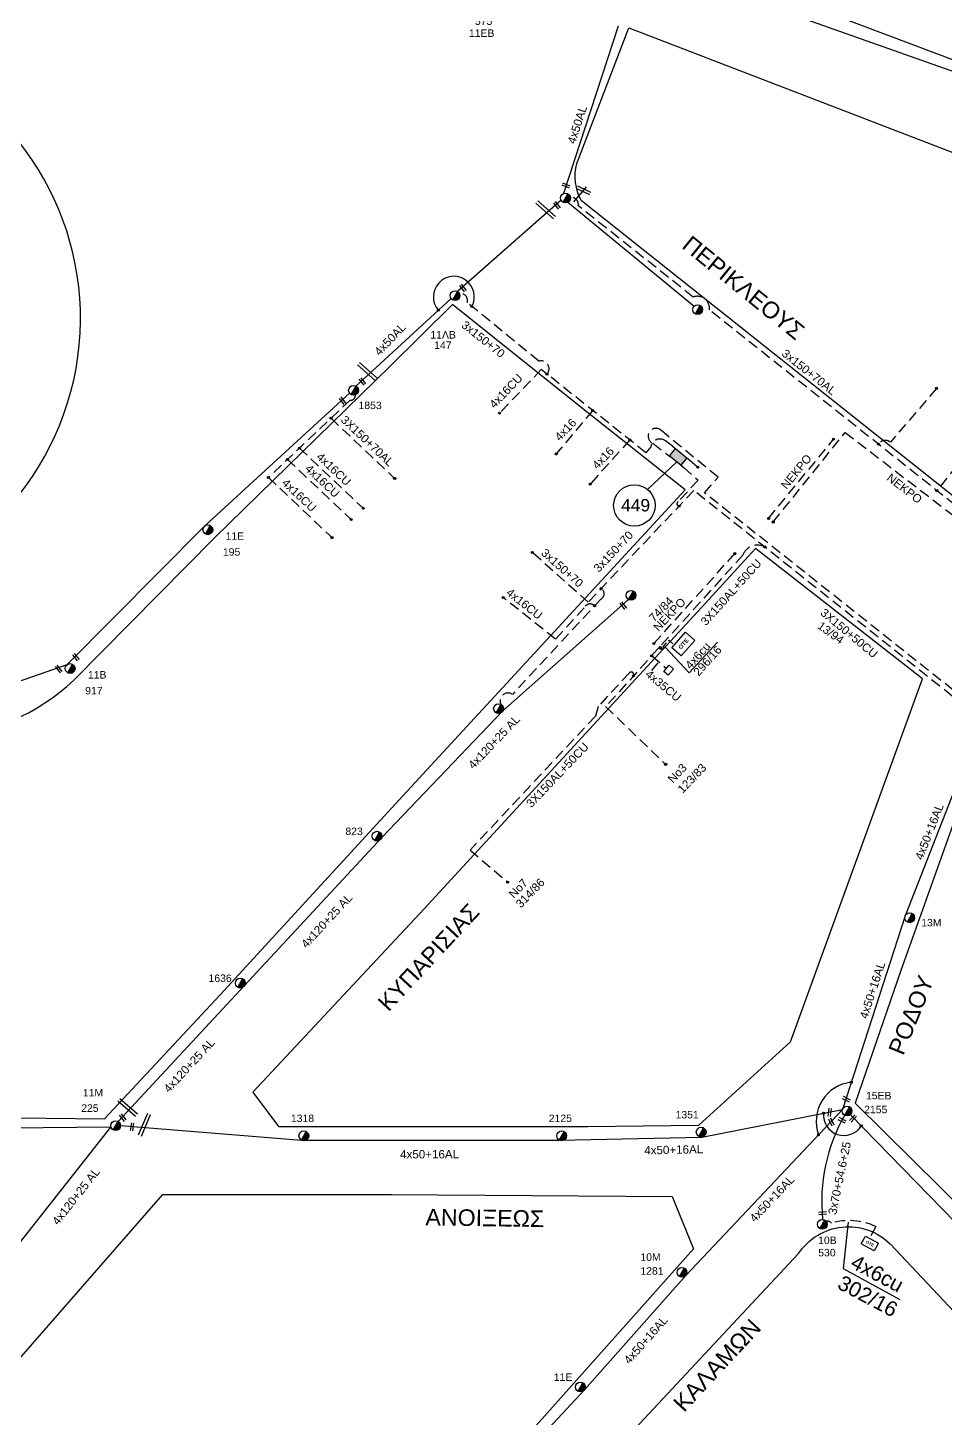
# Model space of a CAD drawing. Header units: millimetres. Extents: x -2591 to -1162, y 241 to 765.
# Drawn here: x -1464.6 to -1354, y 404.3 to 571.9 of the extents above; entities that cross this region are included whole.
import ezdxf
from ezdxf.enums import TextEntityAlignment as Align

# ---------------------------------------------------------------- set-up
doc = ezdxf.new("R2010")
doc.units = ezdxf.units.MM
doc.linetypes.add('DASHED', pattern=[19.05, 12.7, -6.35])
for name, color, linetype in [('2x13', 7, 'Continuous'), ('3x150+70', 7, 'Continuous'), ('3X150+70AL', 7, 'Continuous'), ('3x150AL+50CU', 7, 'Continuous'), ('3x95AL+35CU', 7, 'DASHED'), ('4x16', 7, 'Continuous'), ('4x16CU', 7, 'Continuous'), ('4x35CU', 7, 'DASHED'), ('4x50', 7, 'Continuous'), ('4x50+16_5', 7, 'Continuous'), ('4x50+16AL', 7, 'Continuous'), ('Link Box 4 Διευθύνσεων', 7, 'Continuous'), ('Pillar OTE', 7, 'Continuous'), ('TEXT ΚΑΛΩΔΙΩΝ', 7, 'Continuous'), ('Άγνωστα', 7, 'Continuous'), ('ΑΓΝΩΣΤΟ ΕΝΑΕΡΙΟ ΚΑΛΩΔΙΟ', 7, 'Continuous'), ('ΑΓΝΩΣΤΟ ΥΠΟΓΕΙΟ ΚΑΛΩΔΙΟ', 7, 'DASHED'), ('Γυμνά εναέρια ΧΤ (3Φ) 4x50AL', 7, 'Continuous'), ('Επιγραφές - Σχήματα', 7, 'Continuous'), ('Επιτοίχιο Κουτί', 7, 'Continuous'), ('Μηχανική τομή', 7, 'Continuous'), ('ΝΕΚΡΟ', 7, 'DASHED'), ('Στύλος ΦΜ', 7, 'Continuous'), ('Στύλος ΦΜ @ 1', 7, 'Continuous'), ('Συνδέσεις', 7, 'Continuous'), ('Συνεστραμμένα ΧΤ   3x70+54.6+25 AL', 7, 'SYN_LINE'), ('Συνεστραμμένα ΧΤ   4x120+25 AL', 7, 'SYN_LINE'), ('Τομή', 7, 'Continuous'), ('ΥΠΟΒΑΘΡΟ ΔΕΗ', 7, 'Continuous'), ('Υπόβαθρο ΔΕΗ', 7, 'Continuous'), ('Υπόγεια καλώδια Παροχών ΧΤ   4x50AL', 7, 'DASHED'), ('Υπόγεια καλώδια Παροχών ΧΤ   4x6', 7, 'DASHED')]:
    doc.layers.add(name, color=color, linetype=linetype)
doc.styles.add('arial', font='arial.ttf')
doc.styles.get("Standard").update_dxf_attribs({"font": 'arial.ttf'})
doc.linetypes.add('SYN_LINE', pattern='A,0.5,-0.0001,["/\\/\\/\\/",Standard,S=0.1,R=0,X=0,Y=-0.05],-0.25', length=0.7501)
doc.dimstyles.new('ISO-25', dxfattribs={"dimtxt": 2.5, "dimasz": 2.5, "dimexe": 1.25, "dimexo": 0.625, "dimtad": 1, "dimtxsty": 'Standard', "dimcen": 2.5, "dimadec": 0, "dimazin": 0, "dimtfac": 1, "dimtmove": 0, "dimatfit": 3, "dimfxl": 1, "dimarcsym": 0})

# ---------------------------------------------------------------- blocks, each defined once
blk = doc.blocks.new('ΥΠΑΡΧΩΝ ΤΣΙΜΕΝΤΕΝΙΟΣ ΣΤΥΛΟΣ')
at = {"layer": 'Στύλος ΦΜ'}
blk.add_hatch(color=256, dxfattribs=at).paths.add_polyline_path([(-1.29, -2.28, 0.574793), (2.62, 0, 0.268822), (1.3, 2.27)])
blk.add_line((-1.29, -2.28), (1.3, 2.27), dxfattribs=at)
blk.add_circle((0, 0), 2.62, dxfattribs=at)
at = {"layer": 'Στύλος ΦΜ', "flags": 4}
for tag, p in [('ΑΡΙΘΜΟΣ', (-4.68, 8.05)), ('ΤΥΠΟΣ', (-4.91, 3.03))]:
    blk.add_attdef(tag, p, '', height=4, dxfattribs=at)
blk = doc.blocks.new('_ΣΥΝΔΕΣΗ')
at = {"layer": 'Συνδέσεις', "linetype": 'SYN_LINE', "ltscale": 40}
blk.add_hatch(color=256, dxfattribs=at).paths.add_polyline_path([(0.5, -0.01, 1), (-0.5, -0.01, 1)])
at = {"layer": 'Συνδέσεις'}
blk.add_circle((0, -0.01), 0.5, dxfattribs=at)
blk = doc.blocks.new('LINK BOX 4 ΑΝΑΧΩΡΗΣΕΩΝ')
at = {"layer": 'Link Box 4 Διευθύνσεων', "ltscale": 40}
blk.add_hatch(color=256, dxfattribs=at).paths.add_polyline_path([(-3.54, 0), (-3.54, -4.67), (3.54, -4.67), (3.54, 0)])
for p, q in [((-3.54, 0), (-5.33, 0)), ((5.33, 0), (3.54, 0)), ((-3.54, -4.67), (-5.33, -4.67)), ((5.33, -4.67), (3.54, -4.67))]:
    blk.add_line(p, q, dxfattribs=at)
blk.add_lwpolyline([(-3.54, -4.67), (-3.54, 0), (3.54, 0), (3.54, -4.67)], close=True, dxfattribs=at)
blk = doc.blocks.new('ΤΟΜΗ')
at = {"layer": 'Τομή', "ltscale": 40}
for p, q in [((-0.03, -1.92), (-11.4, -1.92)), ((-0.03, -3.42), (-11.4, -3.42))]:
    blk.add_line(p, q, dxfattribs=at)
blk = doc.blocks.new('ΜΗΧΑΝΙΚΗ ΤΟΜΗ')
at = {"layer": 'Μηχανική τομή', "ltscale": 40}
for p, q in [((0, 0.76), (-3.79, 0.76)), ((0, -0.34), (-3.79, -0.34))]:
    blk.add_line(p, q, dxfattribs=at)
blk = doc.blocks.new('ΕΠΙΤΟΙΧΙΟ ΚΟΥΤΙ')
at = {"layer": 'Επιτοίχιο Κουτί', "ltscale": 40}
blk.add_lwpolyline([(-2.06, 1.35), (1.86, 1.35), (1.86, -1.39), (-2.06, -1.39)], close=True, dxfattribs=at)
blk = doc.blocks.new('τομή_')
at = {"layer": 'Επιγραφές - Σχήματα'}
for p, q in [((-1.29, -0.22), (0.13, 0.75)), ((-1.08, -0.46), (0.34, 0.51)), ((-0.66, 0.62), (-0.29, -0.37))]:
    blk.add_line(p, q, dxfattribs=at)
blk = doc.blocks.new('PILLAR ΟΤΕ')
at = {"layer": 'Pillar OTE', "ltscale": 40}
blk.add_lwpolyline([(-3.31, 2.02), (3.39, 2.02), (3.39, -1.99), (-3.31, -1.99)], close=True, dxfattribs=at)
at = {"layer": 'Pillar OTE', "insert": (-1.81, 0.71), "char_height": 1.3575, "width": 109.961, "attachment_point": 1}
blk.add_mtext('{\\fArial|b1|i0|c161|p34;OTE}', dxfattribs=at)

msp = doc.modelspace()

# ---------------------------------------------------------------- hatches: boundary and pattern name
at = {"layer": 'Pillar OTE', "ltscale": 40}
h = msp.add_hatch(color=256, dxfattribs=at)
h.dxf.hatch_style = 1
h.paths.add_polyline_path([(-1388.571, 497.115), (-1388.172, 496.987), (-1388.331, 497.379)])

# ---------------------------------------------------------------- linework, layer by layer
at = {"layer": '2x13', "color": 133, "linetype": 'Continuous', "lineweight": -3, "ltscale": 0.1}
msp.add_lwpolyline([(-1399.488, 550.909), (-1384.255, 538.373)], dxfattribs=at)
at = {"layer": '3x150+70', "color": 2, "linetype": 'DASHED', "lineweight": -3, "ltscale": 0.1}
msp.add_lwpolyline([(-1402.001, 530.184, 0.7576615), (-1402.984, 531.732), (-1411.606, 538.797, 0.5167027), (-1412.568, 539.928, -1.7340401)], format="xyb", dxfattribs=at)
at = {"layer": '3x150+70', "color": 30, "linetype": 'DASHED', "lineweight": -3, "ltscale": 0.1}
msp.add_lwpolyline([(-1384.792, 519.826), (-1383.819, 518.965)], dxfattribs=at)
for points in [[(-1385.518, 518.913), (-1383.783, 517.389), (-1386.176, 514.792, 0.7991314), (-1386.081, 514.265, 6.1746495)], [(-1330.632, 501.056), (-1334.903, 495.912), (-1340.152, 500.271), (-1346.019, 486.121), (-1347.088, 486.848, 0.5626142), (-1350.159, 488.987), (-1384.307, 516.142), (-1397.032, 502.68), (-1403.782, 508.679)], [(-1375.749, 509.337, 0.4485304), (-1378.395, 508.353), (-1394.933, 490.089), (-1387.701, 483.124)], [(-1395.485, 504.316, -0.6073335), (-1395.511, 503.052), (-1406.162, 491.566, 0.7682421), (-1407.558, 490.363)], [(-1391.57, 493.803, 0.9430708), (-1392.101, 494.117), (-1395.846, 490.097), (-1396.176, 488.928), (-1411.265, 472.79), (-1406.756, 468.922)]]:
    msp.add_lwpolyline(points, format="xyb", dxfattribs=at)
at = {"layer": '3X150+70AL', "color": 2, "linetype": 'DASHED', "lineweight": -3, "ltscale": 0.1}
msp.add_lwpolyline([(-1331.102, 501.446), (-1334.926, 496.841), (-1344.515, 504.802), (-1343.844, 507.27), (-1382.428, 537.924, 0.5607489), (-1384.384, 539.478), (-1398.237, 550.484, 0.4942), (-1399.193, 551.509)], format="xyb", dxfattribs=at)
at = {"layer": '3X150+70AL', "color": 151, "linetype": 'DASHED', "lineweight": -3, "ltscale": 0.1}
msp.add_lwpolyline([(-1428.049, 524.863), (-1420.374, 517.609)], dxfattribs=at)
at = {"layer": '3x150AL+50CU', "color": 2, "linetype": 'DASHED', "lineweight": -3, "ltscale": 0.1}
msp.add_lwpolyline([(-1340.436, 501.415), (-1346.489, 486.815, 0.5087425), (-1350.029, 489.7), (-1383.013, 515.882), (-1381.386, 517.751), (-1388.178, 523.35, 1.2315539), (-1389.23, 521.839), (-1387.603, 520.57)], format="xyb", dxfattribs=at)
at = {"layer": '3x95AL+35CU', "color": 2, "lineweight": -3, "ltscale": 0.1}
msp.add_lwpolyline([(-1350.222, 522.122), (-1354.989, 516.125)], dxfattribs=at)
at = {"layer": '4x16', "color": 2, "linetype": 'DASHED', "lineweight": -3, "ltscale": 0.1}
for points in [[(-1396.495, 525.803), (-1400.902, 520.556)], [(-1392.018, 522.242), (-1396.812, 516.913)]]:
    msp.add_lwpolyline(points, dxfattribs=at)
at = {"layer": '4x16CU', "color": 2, "linetype": 'DASHED', "lineweight": -3, "ltscale": 0.1}
msp.add_lwpolyline([(-1402.694, 530.735), (-1407.729, 525.467)], dxfattribs=at)
at = {"layer": '4x16CU', "color": 151, "linetype": 'DASHED', "lineweight": -3, "ltscale": 0.1}
for points in [[(-1433.294, 519.9), (-1425.62, 512.646)], [(-1431.854, 521.263), (-1424.18, 514.008)], [(-1435.6, 517.719), (-1427.925, 510.465)]]:
    msp.add_lwpolyline(points, dxfattribs=at)
at = {"layer": '4x16CU', "color": 30, "linetype": 'DASHED', "lineweight": -3, "ltscale": 0.1}
msp.add_lwpolyline([(-1396.26, 502.241, 0.5346771), (-1397.51, 502), (-1400.988, 498.229), (-1407.282, 503.241)], format="xyb", dxfattribs=at)
at = {"layer": '4x35CU', "color": 30, "linetype": 'DASHED', "lineweight": -3, "ltscale": 0.1}
msp.add_lwpolyline([(-1389.383, 496.217), (-1387.603, 494.694)], dxfattribs=at)
at = {"layer": '4x50', "color": 2, "linetype": 'Continuous', "lineweight": -3, "ltscale": 0.1}
msp.add_lwpolyline([(-1413.569, 539.313), (-1425.043, 528.73)], dxfattribs=at)
at = {"layer": '4x50', "color": 151, "linetype": 'Continuous', "lineweight": -3, "ltscale": 0.1}
msp.add_lwpolyline([(-1553.705, 483.86), (-1523.883, 485.467), (-1482.141, 487.392), (-1459.845, 495.161), (-1443.254, 511.878), (-1425.827, 527.896)], dxfattribs=at)
at = {"layer": '4x50+16_5', "color": 173, "linetype": 'Continuous', "lineweight": -3, "ltscale": 0.1}
msp.add_lwpolyline([(-1454.577, 439.362), (-1491.392, 439.018), (-1521.193, 432.657)], dxfattribs=at)
at = {"layer": '4x50+16AL', "color": 151, "linetype": 'Continuous', "lineweight": -3, "ltscale": 0.1}
msp.add_lwpolyline([(-1349.886, 487.654), (-1358.813, 464.842), (-1366.386, 441.496), (-1385.276, 421.496), (-1397.501, 407.705), (-1412.592, 391.459)], dxfattribs=at)
at = {"layer": '4x50+16AL', "color": 1, "linetype": 'Continuous', "lineweight": -3, "ltscale": 0.1}
for points in [[(-1453.436, 439.59), (-1431.616, 437.822), (-1400.529, 437.822), (-1383.346, 438.188), (-1366.386, 441.496)], [(-1365.436, 440.886), (-1352.765, 427.864), (-1323.349, 398.93), (-1305.636, 381.776), (-1289.389, 366.18), (-1278.016, 355.776)]]:
    msp.add_lwpolyline(points, dxfattribs=at)
at = {"layer": 'Pillar OTE', "ltscale": 40}
msp.add_lwpolyline([(-1388.331, 497.379), (-1388.172, 496.987), (-1388.571, 497.115), (-1388.331, 497.379)], dxfattribs=at)
at = {"layer": 'ΑΓΝΩΣΤΟ ΕΝΑΕΡΙΟ ΚΑΛΩΔΙΟ', "color": 2, "linetype": 'SYN_LINE', "lineweight": -3, "ltscale": 10}
msp.add_lwpolyline([(-1400.295, 551.147), (-1412.795, 540.162)], dxfattribs=at)
at = {"layer": 'ΑΓΝΩΣΤΟ ΥΠΟΓΕΙΟ ΚΑΛΩΔΙΟ', "color": 2, "linetype": 'DASHED', "lineweight": -3, "ltscale": 0.1}
msp.add_lwpolyline([(-1386.877, 521.484), (-1387.718, 522.13, 0.5784556), (-1389.482, 521.399), (-1390.091, 520.708), (-1402.694, 530.735)], format="xyb", dxfattribs=at)
at = {"layer": 'ΑΓΝΩΣΤΟ ΥΠΟΓΕΙΟ ΚΑΛΩΔΙΟ', "color": 2, "lineweight": -3, "ltscale": 0.1}
msp.add_lwpolyline([(-1355.04, 528.465), (-1360.603, 521.977, 0.4560241), (-1362.043, 521.728, -1.7373786)], format="xyb", dxfattribs=at)
at = {"layer": 'ΑΓΝΩΣΤΟ ΥΠΟΓΕΙΟ ΚΑΛΩΔΙΟ', "color": 151, "linetype": 'DASHED', "lineweight": -3, "ltscale": 0.1}
msp.add_lwpolyline([(-1425.12, 527.672, -0.5216562), (-1425.733, 527.054), (-1435.6, 517.719)], format="xyb", dxfattribs=at)
at = {"layer": 'Γυμνά εναέρια ΧΤ (3Φ) 4x50AL', "color": 133, "lineweight": -3, "ltscale": 0.1}
for points in [[(-1324.296, 556.493), (-1372.043, 573.376), (-1393.252, 573.214), (-1409.067, 574.207)], [(-1393.432, 572.123), (-1400.032, 551.953)]]:
    msp.add_lwpolyline(points, dxfattribs=at)
at = {"layer": 'ΝΕΚΡΟ', "lineweight": -3, "ltscale": 0.1}
for points in [[(-1374.722, 512.353), (-1366.048, 523.158), (-1345.003, 506.96), (-1345.628, 503.595), (-1342.089, 500.894)], [(-1375.285, 512.783), (-1367.452, 522.337)]]:
    msp.add_lwpolyline(points, dxfattribs=at)
at = {"layer": 'ΝΕΚΡΟ', "linetype": 'DASHED', "lineweight": -3, "ltscale": 0.1}
msp.add_lwpolyline([(-1389.119, 497.69), (-1379.367, 508.532)], dxfattribs=at)
at = {"layer": 'Συνεστραμμένα ΧΤ   3x70+54.6+25 AL', "color": 151, "linetype": 'SYN_LINE', "ltscale": 15}
msp.add_arc((-1347.943, 430.401), 20.943, 150.05244, 185.87094, dxfattribs=at)
at = {"layer": 'Συνεστραμμένα ΧΤ   4x120+25 AL', "color": 30, "linetype": 'SYN_LINE', "lineweight": -3, "ltscale": 10}
msp.add_lwpolyline([(-1392.162, 502.989), (-1407.321, 489.596), (-1421.926, 474.303), (-1438.482, 456.458), (-1453.732, 440.077)], dxfattribs=at)
at = {"layer": 'Συνεστραμμένα ΧΤ   4x120+25 AL', "color": 173, "linetype": 'SYN_LINE', "lineweight": -3, "ltscale": 10}
msp.add_lwpolyline([(-1497.187, 390.719), (-1482.973, 406.2), (-1469.073, 421.042), (-1454.577, 439.362)], dxfattribs=at)
at = {"layer": 'ΥΠΟΒΑΘΡΟ ΔΕΗ', "lineweight": -3}
msp.add_lwpolyline([(-1342.157, 635.791), (-1392.482, 584.983), (-1388.12, 581.356), (-1331.258, 559.892), (-1307.285, 621.822)], close=True, dxfattribs=at)
msp.add_lwpolyline([(-1398.403, 555.589), (-1392.123, 571.941), (-1335.101, 550), (-1349.326, 512.519), (-1397.852, 551.073, -0.1926037), (-1398.403, 555.589, -1.877436)], format="xyb", dxfattribs=at)
for points in [[(-1397.958, 551.944), (-1398.792, 550.946)], [(-1514.689, 484.482), (-1514.689, 441.077), (-1483.532, 440.692), (-1455.349, 440.376), (-1441.404, 455.336), (-1419.835, 478.84), (-1385.364, 516.216), (-1398.074, 526.319), (-1413.409, 538.566), (-1420.926, 531.141), (-1442.083, 510.434), (-1459.057, 493.26), (-1459.057, 493.26), (-1459.057, 493.26), (-1459.057, 493.26)], [(-1437.489, 443.584), (-1434.37, 439.442), (-1397.12, 439.442), (-1383.716, 439.629), (-1372.634, 449.65), (-1356.734, 493.425), (-1376.862, 509.135), (-1382.93, 502.504), (-1416.813, 465.723), (-1437.489, 443.584)], [(-1384.873, 494.16), (-1381.428, 497.851)], [(-1304.585, 383.041), (-1291.645, 385.398), (-1284.57, 403.854), (-1277.327, 423.145), (-1297.908, 445.78), (-1349.106, 486.951), (-1359.329, 458.279), (-1364.855, 442.25), (-1330.582, 408.376), (-1304.585, 383.041)], [(-1478.168, 391.556), (-1479.793, 395.259), (-1448.326, 431.246), (-1420.771, 431.246), (-1386.928, 431.005), (-1384.325, 424.717), (-1413.754, 391.683), (-1445.521, 391.806), (-1478.168, 391.556)], [(-1366.289, 422.324), (-1359.454, 418.605)]]:
    msp.add_lwpolyline(points, dxfattribs=at)
msp.add_lwpolyline([(-1371.669, 424.122, -0.4757752), (-1360.621, 425.287), (-1332.968, 395.921), (-1335.671, 393.376), (-1363.96, 392.816), (-1398.222, 391.998), (-1399.316, 394.503)], format="xyb", close=True, dxfattribs=at)
for centre, radius, start, end in [((-1492.51, 536.898), 34.253, 275.39102, 64.34818), ((-1477.138, 512.823), 26.639, 274.63912, 312.74635)]:
    msp.add_arc(centre, radius, start, end, dxfattribs=at)
at = {"layer": 'ΥΠΟΒΑΘΡΟ ΔΕΗ', "lineweight": -3, "ltscale": 0.1}
for centre, radius, start, end in [((-1413.236, 539.512), 2.469, 331.8707, 220.83435), ((-1364.793, 440.062), 4.757, 96.31826, 199.85386), ((-1366.197, 440.832), 2.464, 174.7673, 327.91543)]:
    msp.add_arc(centre, radius, start, end, dxfattribs=at)
at = {"layer": 'Υπόβαθρο ΔΕΗ', "lineweight": -3}
msp.add_lwpolyline([(-1386.367, 519.587), (-1389.873, 516.268)], dxfattribs=at)
msp.add_circle((-1391.472, 514.346), 2.5, dxfattribs=at)
at = {"layer": 'Υπόγεια καλώδια Παροχών ΧΤ   4x6', "color": 30, "linetype": 'DASHED', "ltscale": 0.05}
msp.add_lwpolyline([(-1388.172, 496.987, 0.6511722), (-1388.013, 497.314), (-1388.013, 497.314), (-1387.305, 498.089), (-1386.683, 497.52)], format="xyb", dxfattribs=at)
at = {"layer": 'Υπόγεια καλώδια Παροχών ΧΤ   4x6', "color": 151, "linetype": 'DASHED', "ltscale": 0.1}
msp.add_lwpolyline([(-1368.344, 428.034, -0.2421971), (-1367.713, 427.813, -0.1812055), (-1362.356, 427.396), (-1363.155, 425.897)], format="xyb", dxfattribs=at)

# ---------------------------------------------------------------- block references
at = {"layer": 'Link Box 4 Διευθύνσεων', "lineweight": -3, "xscale": 0.2499999999999998, "yscale": 0.2499999999999998, "zscale": 0.2499999999999998, "rotation": 141.5189481531489}
msp.add_blockref('LINK BOX 4 ΑΝΑΧΩΡΗΣΕΩΝ', (-1386.56, 519.741), dxfattribs=at)
at = {"layer": 'Pillar OTE'}
for p, xscale, yscale, zscale, rotation in [((-1385.567, 497.617), 0.375, 0.375, 0.375, 48.31171308612599), ((-1363.098, 425.341), 0.2656523659684694, 0.2656523659684694, 0.2656523659684694, 331.7631371162174)]:
    msp.add_blockref('PILLAR ΟΤΕ', p, dxfattribs=dict(at, xscale=xscale, yscale=yscale, zscale=zscale, rotation=rotation))
at = {"layer": 'Επιγραφές - Σχήματα', "rotation": 299.7579530802306}
msp.add_blockref('τομή_', (-1397.493, 551.871), dxfattribs=at)
at = {"layer": 'Επιτοίχιο Κουτί', "color": 1, "lineweight": -3, "ltscale": 0.1, "xscale": 0.25, "yscale": 0.25, "zscale": 0.25, "rotation": 49.53891581448941}
msp.add_blockref('ΕΠΙΤΟΙΧΙΟ ΚΟΥΤΙ', (-1387.33, 494.494), dxfattribs=at)
at = {"layer": 'Μηχανική τομή', "lineweight": -3}
for p, xscale, yscale, zscale, rotation in [((-1400.151, 553.174), 0.2499999999999676, 0.2499999999999676, 0.2499999999999676, 158.4061342750726), ((-1401.074, 550.948), 0.2499999999999677, 0.2499999999999677, 0.2499999999999677, 127.8342071255363), ((-1412.414, 540.981), 0.2499999999999677, 0.2499999999999677, 0.2499999999999677, 127.8342071255363), ((-1424.533, 529.698), 0.2499999999999677, 0.2499999999999677, 0.2499999999999677, 127.8342071255363), ((-1426.932, 527.377), 0.2499999999999677, 0.2499999999999677, 0.2499999999999677, 127.8342071255363), ((-1393.085, 502.66), 0.2499999999999677, 0.2499999999999677, 0.2499999999999677, 127.8342071255363), ((-1459.079, 496.455), 0.2499999999999677, 0.2499999999999677, 0.2499999999999677, 127.8342071255363), ((-1461.157, 495.036), 0.2499999999999677, 0.2499999999999677, 0.2499999999999677, 127.8342071255363), ((-1366.322, 443.019), 0.2499999999999676, 0.2499999999999676, 0.2499999999999676, 153.4985554675668), ((-1453.433, 440.939), 0.2499999999999677, 0.2499999999999677, 0.2499999999999677, 127.8342071255363), ((-1367.824, 441.629), 0.2499999999999676, 0.2499999999999676, 0.2499999999999676, 81.46988086905186), ((-1451.937, 439.876), 0.2499999999999676, 0.2499999999999676, 0.2499999999999676, 81.46988086905186), ((-1367.91, 440.473), 0.2499999999999676, 0.2499999999999676, 0.2499999999999676, 116.3880752087043), ((-1366.843, 440.485), 0.2499999999999676, 0.2499999999999676, 0.2499999999999676, 153.4985554675668), ((-1364.751, 440.747), 0.2499999999999676, 0.2499999999999676, 0.2499999999999676, 48.2873031446396), ((-1369.249, 429.044), 0.2499999999999676, 0.2499999999999676, 0.2499999999999676, 183.710256710516)]:
    msp.add_blockref('ΜΗΧΑΝΙΚΗ ΤΟΜΗ', p, dxfattribs=dict(at, xscale=xscale, yscale=yscale, zscale=zscale, rotation=rotation))
at = {"layer": 'Στύλος ΦΜ @ 1', "lineweight": -3, "ltscale": 40}
ref = msp.add_blockref('ΥΠΑΡΧΩΝ ΤΣΙΜΕΝΤΕΝΙΟΣ ΣΤΥΛΟΣ', (-1409.65, 574.289), dxfattribs=dict(at, xscale=0.225, yscale=0.225, zscale=0.225))
ref.add_attrib('ΤΥΠΟΣ', '11EB', dxfattribs={"layer": 'Στύλος ΦΜ', "height": 0.9, "flags": 4}).set_placement((-1411.423, 570.577), align=Align.BOTTOM_LEFT)
ref.add_attrib('ΑΡΙΘΜΟΣ', '575', (-1410.695, 572.298), dxfattribs={"layer": 'Στύλος ΦΜ', "height": 0.9, "flags": 4})
for p, xscale, yscale, zscale in [((-1399.775, 551.423), 0.225, 0.225, 0.225), ((-1383.829, 537.967), 0.225, 0.225, 0.225), ((-1391.872, 503.502), 0.2249999999999943, 0.2249999999999943, 0.2249999999999943), ((-1407.851, 489.852), 0.2249999999999943, 0.2249999999999943, 0.2249999999999943)]:
    msp.add_blockref('ΥΠΑΡΧΩΝ ΤΣΙΜΕΝΤΕΝΙΟΣ ΣΤΥΛΟΣ', p, dxfattribs=dict(at, xscale=xscale, yscale=yscale, zscale=zscale))
ref = msp.add_blockref('ΥΠΑΡΧΩΝ ΤΣΙΜΕΝΤΕΝΙΟΣ ΣΤΥΛΟΣ', (-1413.088, 539.651), dxfattribs=dict(at, xscale=0.2249999999999943, yscale=0.2249999999999943, zscale=0.2249999999999943))
ref.add_attrib('ΤΥΠΟΣ', '11ΛΒ', dxfattribs={"layer": 'Στύλος ΦΜ', "height": 0.9, "flags": 4}).set_placement((-1416.068, 534.201), align=Align.BOTTOM_LEFT)
ref.add_attrib('ΑΡΙΘΜΟΣ', '147', (-1415.608, 533.216), dxfattribs={"layer": 'Στύλος ΦΜ', "height": 0.9, "flags": 4})
ref = msp.add_blockref('ΥΠΑΡΧΩΝ ΤΣΙΜΕΝΤΕΝΙΟΣ ΣΤΥΛΟΣ', (-1425.336, 528.22), dxfattribs=dict(at, xscale=0.2249999999999943, yscale=0.2249999999999943, zscale=0.2249999999999943))
ref.add_attrib('ΑΡΙΘΜΟΣ', '1853', (-1424.731, 525.967), dxfattribs={"layer": 'Στύλος ΦΜ', "height": 0.9, "flags": 4})
ref = msp.add_blockref('ΥΠΑΡΧΩΝ ΤΣΙΜΕΝΤΕΝΙΟΣ ΣΤΥΛΟΣ', (-1442.896, 511.41), dxfattribs=dict(at, xscale=0.2249999999999943, yscale=0.2249999999999943, zscale=0.2249999999999943))
ref.add_attrib('ΤΥΠΟΣ', '11E', dxfattribs={"layer": 'Στύλος ΦΜ', "height": 0.9, "flags": 4}).set_placement((-1440.759, 509.931), align=Align.BOTTOM_LEFT)
ref.add_attrib('ΑΡΙΘΜΟΣ', '195', (-1441.083, 508.286), dxfattribs={"layer": 'Στύλος ΦΜ', "height": 0.9, "flags": 4})
ref = msp.add_blockref('ΥΠΑΡΧΩΝ ΤΣΙΜΕΝΤΕΝΙΟΣ ΣΤΥΛΟΣ', (-1459.502, 494.682), dxfattribs=dict(at, xscale=0.2249999999999943, yscale=0.2249999999999943, zscale=0.2249999999999943))
ref.add_attrib('ΤΥΠΟΣ', '11B', dxfattribs={"layer": 'Στύλος ΦΜ', "height": 0.9, "flags": 4}).set_placement((-1457.364, 493.203), align=Align.BOTTOM_LEFT)
ref.add_attrib('ΑΡΙΘΜΟΣ', '917', (-1457.688, 491.558), dxfattribs={"layer": 'Στύλος ΦΜ', "height": 0.9, "flags": 4})
ref = msp.add_blockref('ΥΠΑΡΧΩΝ ΤΣΙΜΕΝΤΕΝΙΟΣ ΣΤΥΛΟΣ', (-1422.493, 474.461), dxfattribs=dict(at, xscale=0.2249999999999943, yscale=0.2249999999999943, zscale=0.2249999999999943))
ref.add_attrib('ΑΡΙΘΜΟΣ', '823', (-1426.315, 474.601), dxfattribs={"layer": 'Στύλος ΦΜ', "height": 0.9, "flags": 4})
ref = msp.add_blockref('ΥΠΑΡΧΩΝ ΤΣΙΜΕΝΤΕΝΙΟΣ ΣΤΥΛΟΣ', (-1358.266, 464.624), dxfattribs=dict(at, xscale=0.2249999999999943, yscale=0.2249999999999943, zscale=0.2249999999999943))
ref.add_attrib('ΤΥΠΟΣ', '13M', dxfattribs={"layer": 'Στύλος ΦΜ', "height": 0.9, "flags": 4}).set_placement((-1356.884, 463.318), align=Align.BOTTOM_LEFT)
ref = msp.add_blockref('ΥΠΑΡΧΩΝ ΤΣΙΜΕΝΤΕΝΙΟΣ ΣΤΥΛΟΣ', (-1438.995, 456.746), dxfattribs=dict(at, xscale=0.2249999999999943, yscale=0.2249999999999943, zscale=0.2249999999999943))
ref.add_attrib('ΑΡΙΘΜΟΣ', '1636', (-1442.817, 456.886), dxfattribs={"layer": 'Στύλος ΦΜ', "height": 0.9, "flags": 4})
ref = msp.add_blockref('ΥΠΑΡΧΩΝ ΤΣΙΜΕΝΤΕΝΙΟΣ ΣΤΥΛΟΣ', (-1454.025, 439.566), dxfattribs=dict(at, xscale=0.2249999999999943, yscale=0.2249999999999943, zscale=0.2249999999999943))
ref.add_attrib('ΤΥΠΟΣ', '11M', dxfattribs={"layer": 'Στύλος ΦΜ', "height": 0.9, "flags": 4}).set_placement((-1457.972, 442.807), align=Align.BOTTOM_LEFT)
ref.add_attrib('ΑΡΙΘΜΟΣ', '225', (-1458.174, 441.222), dxfattribs={"layer": 'Στύλος ΦΜ', "height": 0.9, "flags": 4})
ref = msp.add_blockref('ΥΠΑΡΧΩΝ ΤΣΙΜΕΝΤΕΝΙΟΣ ΣΤΥΛΟΣ', (-1365.819, 441.334), dxfattribs=dict(at, xscale=0.2249999999999943, yscale=0.2249999999999943, zscale=0.2249999999999943))
ref.add_attrib('ΤΥΠΟΣ', '15EB', dxfattribs={"layer": 'Στύλος ΦΜ', "height": 0.9, "flags": 4}).set_placement((-1363.545, 442.456), align=Align.BOTTOM_LEFT)
ref.add_attrib('ΑΡΙΘΜΟΣ', '2155', (-1363.764, 441.056), dxfattribs={"layer": 'Στύλος ΦΜ', "height": 0.9, "flags": 4})
ref = msp.add_blockref('ΥΠΑΡΧΩΝ ΤΣΙΜΕΝΤΕΝΙΟΣ ΣΤΥΛΟΣ', (-1383.415, 438.773), dxfattribs=dict(at, xscale=0.2249999999999943, yscale=0.2249999999999943, zscale=0.2249999999999943))
ref.add_attrib('ΑΡΙΘΜΟΣ', '1351', (-1386.505, 440.429), dxfattribs={"layer": 'Στύλος ΦΜ', "height": 0.9, "flags": 4})
ref = msp.add_blockref('ΥΠΑΡΧΩΝ ΤΣΙΜΕΝΤΕΝΙΟΣ ΣΤΥΛΟΣ', (-1431.325, 438.335), dxfattribs=dict(at, xscale=0.2249999999999943, yscale=0.2249999999999943, zscale=0.2249999999999943))
ref.add_attrib('ΑΡΙΘΜΟΣ', '1318', (-1432.883, 439.991), dxfattribs={"layer": 'Στύλος ΦΜ', "height": 0.9, "flags": 4})
ref = msp.add_blockref('ΥΠΑΡΧΩΝ ΤΣΙΜΕΝΤΕΝΙΟΣ ΣΤΥΛΟΣ', (-1400.238, 438.335), dxfattribs=dict(at, xscale=0.2249999999999943, yscale=0.2249999999999943, zscale=0.2249999999999943))
ref.add_attrib('ΑΡΙΘΜΟΣ', '2125', (-1401.795, 439.991), dxfattribs={"layer": 'Στύλος ΦΜ', "height": 0.9, "flags": 4})
ref = msp.add_blockref('ΥΠΑΡΧΩΝ ΤΣΙΜΕΝΤΕΝΙΟΣ ΣΤΥΛΟΣ', (-1368.807, 427.671), dxfattribs=dict(at, xscale=0.2249999999999943, yscale=0.2249999999999943, zscale=0.2249999999999943))
ref.add_attrib('ΤΥΠΟΣ', '10Β', dxfattribs={"layer": 'Στύλος ΦΜ', "height": 0.9, "flags": 4}).set_placement((-1369.315, 425.012), align=Align.BOTTOM_LEFT)
ref.add_attrib('ΑΡΙΘΜΟΣ', '530', (-1369.297, 423.796), dxfattribs={"layer": 'Στύλος ΦΜ', "height": 0.9, "flags": 4})
ref = msp.add_blockref('ΥΠΑΡΧΩΝ ΤΣΙΜΕΝΤΕΝΙΟΣ ΣΤΥΛΟΣ', (-1385.732, 421.869), dxfattribs=dict(at, xscale=0.2249999999999943, yscale=0.2249999999999943, zscale=0.2249999999999943))
ref.add_attrib('ΤΥΠΟΣ', '10M', dxfattribs={"layer": 'Στύλος ΦΜ', "height": 0.9, "flags": 4}).set_placement((-1390.745, 422.991), align=Align.BOTTOM_LEFT)
ref.add_attrib('ΑΡΙΘΜΟΣ', '1281', (-1390.745, 421.59), dxfattribs={"layer": 'Στύλος ΦΜ', "height": 0.9, "flags": 4})
ref = msp.add_blockref('ΥΠΑΡΧΩΝ ΤΣΙΜΕΝΤΕΝΙΟΣ ΣΤΥΛΟΣ', (-1397.991, 408.032), dxfattribs=dict(at, xscale=0.2249999999999943, yscale=0.2249999999999943, zscale=0.2249999999999943))
ref.add_attrib('ΤΥΠΟΣ', '11E', dxfattribs={"layer": 'Στύλος ΦΜ', "height": 0.9, "flags": 4}).set_placement((-1401.186, 408.509), align=Align.BOTTOM_LEFT)
at = {"layer": 'Συνδέσεις', "lineweight": -3, "xscale": 0.25, "yscale": 0.25, "zscale": 0.25}
for p in [(-1411.058, 538.348), (-1415.104, 537.897), (-1402, 530.187), (-1355.039, 528.468), (-1428.048, 524.866), (-1407.728, 525.47), (-1396.494, 525.806), (-1392.017, 522.245), (-1367.451, 522.34), (-1362.042, 521.731), (-1433.294, 519.903), (-1431.854, 521.266), (-1400.902, 520.559), (-1383.818, 518.968), (-1435.599, 517.722), (-1420.373, 517.612), (-1396.811, 516.916), (-1354.989, 516.128), (-1424.179, 514.011), (-1386.08, 514.268), (-1425.619, 512.649), (-1375.284, 512.786), (-1374.721, 512.356), (-1427.924, 510.468), (-1403.781, 508.682), (-1379.366, 508.535), (-1375.748, 509.339), (-1407.282, 503.244), (-1395.485, 504.316), (-1396.259, 502.244), (-1389.383, 496.22), (-1389.118, 497.693), (-1391.569, 493.806), (-1387.7, 483.127), (-1406.755, 468.925), (-1365.317, 444.79), (-1368.651, 441.056), (-1364.11, 439.523), (-1369.268, 438.446)]:
    msp.add_blockref('_ΣΥΝΔΕΣΗ', p, dxfattribs=at)
at = {"layer": 'Τομή', "lineweight": -3, "xscale": 0.2499999999999997, "yscale": 0.2499999999999997, "zscale": 0.2499999999999997}
for p, rotation in [((-1400.644, 549.54), 318.624104279148), ((-1422.154, 530.046), 318.624104279148), ((-1451.054, 441.287), 318.624104279148), ((-1450.48, 438.105), 246.9941456113777)]:
    msp.add_blockref('ΤΟΜΗ', p, dxfattribs=dict(at, rotation=rotation))

# ---------------------------------------------------------------- texts
at = {"layer": 'TEXT ΚΑΛΩΔΙΩΝ', "lineweight": -3, "ltscale": 0.1}
for s, rotation, p in [('4x50AL', 71.88181, (-1398.364, 560.268)), ('4x50AL', 71.88181, (-1398.364, 560.268)), ('3x150+70', 321.53316, (-1409.693, 534.393)), ('4x50AL', 46.32962, (-1420.932, 534.383)), ('3x150+70AL', 321.53316, (-1370.405, 530.426)), ('4x16CU', 46.32962, (-1406.958, 528.148)), ('4x16', 46.32962, (-1399.776, 523.49)), ('4x16', 46.32962, (-1395.246, 520.068)), ('ΝΕΚΡΟ', 50.65398, (-1371.953, 518.424)), ('ΝΕΚΡΟ', 50.65398, (-1371.953, 518.424)), ('ΝΕΚΡΟ', 322.41436, (-1358.896, 516.391)), ('ΝΕΚΡΟ', 322.41436, (-1358.896, 516.391)), ('3X150AL+50CU', 48, (-1379.81, 503.882)), ('ΝΕΚΡΟ', 46.32962, (-1387.236, 501.202)), ('3X150+50CU', 320.29777, (-1365.568, 498.942)), ('4x35CU', 320.29777, (-1387.973, 492.615)), ('3X150AL+50CU', 46.32962, (-1400.752, 481.843))]:
    msp.add_text(s, height=1, rotation=rotation, dxfattribs=at).set_placement(p, align=Align.MIDDLE_CENTER)
at = {"layer": 'TEXT ΚΑΛΩΔΙΩΝ', "linetype": 'Continuous', "lineweight": -3, "ltscale": 0.1}
for s, rotation, p in [('3X150+70AL', 316.6114, (-1423.664, 522.124)), ('4x16CU', 316.6114, (-1427.715, 518.726)), ('4x16CU', 316.6114, (-1429.084, 517.297)), ('4x16CU', 316.6114, (-1431.882, 515.581)), ('3x150+70', 46.61218, (-1394.01, 508.791)), ('3x150+70', 318.37171, (-1400.171, 506.808)), ('4x16CU', 321.47222, (-1404.734, 502.49)), ('4x120+25 AL', 46.31774, (-1408.394, 485.821)), ('4x50+16AL', 68.62834, (-1355.906, 475.015)), ('4x120+25 AL', 47.14585, (-1428.571, 464.267)), ('4x50+16AL', 72.02867, (-1362.769, 455.887)), ('4x120+25 AL', 47.04773, (-1445.145, 446.817)), ('3x70+54.6+25 ', 78.39942, (-1366.697, 433.424)), ('4x50+16AL', 1.21839, (-1386.725, 436.654)), ('4x120+25 AL', 51.64942, (-1458.804, 431.035)), ('4x50+16AL', 46.63308, (-1374.883, 430.751)), ('4x50+16AL', 48.4447, (-1390.102, 413.712))]:
    msp.add_text(s, height=1, rotation=rotation, dxfattribs=at).set_placement(p, align=Align.MIDDLE_CENTER)
msp.add_text('4x50+16AL', height=1, dxfattribs=at).set_placement((-1416.164, 436.11), align=Align.MIDDLE_CENTER)
at = {"layer": 'TEXT ΚΑΛΩΔΙΩΝ', "lineweight": -3, "ltscale": 0.1, "char_height": 1, "attachment_point": 1, "rotation": 48}
for s, insert in [('4x6cu', (-1385.442, 495.188)), ('296/16', (-1384.459, 494.353))]:
    msp.add_mtext_dynamic_manual_height_columns(s, width=1.8, gutter_width=12.5, heights=[0.118], dxfattribs=dict(at, insert=insert))
at = {"layer": 'Άγνωστα', "color": 7, "lineweight": -3, "insert": (-1393.071, 515.121), "char_height": 1.5, "width": 4.551914400963142e-14, "attachment_point": 1}
msp.add_mtext('449', dxfattribs=at)
at = {"layer": 'Άγνωστα', "color": 7, "lineweight": -3, "char_height": 1, "attachment_point": 1}
for s, insert, rotation in [('74/84', (-1389.816, 500.917), 46), ('13/94', (-1368.905, 500.429), 323.91787), ('No3', (-1387.55, 481.48), 46), ('123/83', (-1386.376, 480.248), 46), ('No7', (-1406.729, 467.599), 46), ('314/86', (-1405.877, 466.425), 46)]:
    msp.add_mtext_dynamic_manual_height_columns(s, width=1.8, gutter_width=0, heights=[0.73], dxfattribs=dict(at, insert=insert, rotation=rotation))
at = {"layer": 'ΥΠΟΒΑΘΡΟ ΔΕΗ', "lineweight": -3, "ltscale": 40, "char_height": 2, "width": 26.31339, "attachment_point": 1, "style": 'arial'}
for s, insert, rotation in [('ΠΕΡΙΚΛΕΟΥΣ', (-1384.608, 547.028), 320.82234), ('ΚΥΠΑΡΙΣΙΑΣ', (-1422.582, 454.564), 47.16599), ('ΡΟΔΟΥ', (-1360.913, 448.671), 67.82474), ('ΑΝΟΙΞΕΩΣ', (-1416.644, 429.54), 359.14527), ('ΚΑΛΑΜΩΝ', (-1386.957, 406.253), 47.16599)]:
    msp.add_mtext(s, dxfattribs=dict(at, insert=insert, rotation=rotation))
at = {"layer": 'Υπόγεια καλώδια Παροχών ΧΤ   4x50AL', "color": 7, "ltscale": 0.2, "char_height": 1.8, "attachment_point": 1, "rotation": 332}
for s, insert in [('4x6cu', (-1364.719, 424.113)), ('302/16', (-1366.288, 421.601))]:
    msp.add_mtext_dynamic_manual_height_columns(s, width=1.8, gutter_width=12.5, heights=[0.118], dxfattribs=dict(at, insert=insert))

# ---------------------------------------------------------------- leaders
at = {"layer": 'Επιγραφές - Σχήματα', "ltscale": 40}
for points in [[(-1387.748, 497.273), (-1384.869, 494.155)], [(-1365.705, 427.931), (-1366.289, 422.324)]]:
    msp.add_leader(points, dimstyle='ISO-25', override={"dimasz": 0.5, "dimtad": 0}, dxfattribs=at)
at = {"layer": 'Επιγραφές - Σχήματα', "lineweight": -3, "ltscale": 40}
msp.add_leader([(-1388.654, 495.361), (-1389.42, 494.443)], dimstyle='ISO-25', override={"dimasz": 0.5, "dimtad": 0}, dxfattribs=at)

doc.saveas('drawing.dxf')
